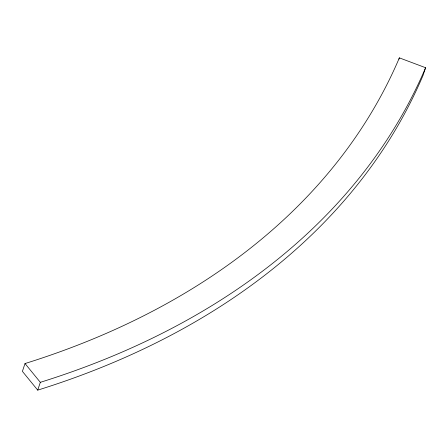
<?xml version="1.0" encoding="UTF-8"?>
<svg xmlns="http://www.w3.org/2000/svg" width="448" height="448" viewBox="0 0 448 448"><rect width="100%" height="100%" fill="white"/><g stroke="black" fill="none" stroke-linecap="round" stroke-linejoin="round"><path stroke-width="0.67" d="M25.015 363.546L22.4 371.364L37.71 390.135A989.447 668.461 18.5 0 0 422.985 75.533L425.6 67.721L399.37 57.865A961.402 649.516 18.5 0 1 25.015 363.546L40.326 382.323L37.71 390.135M398.933 59.17L399.37 57.865M425.6 67.721A989.447 668.461 18.5 0 1 40.326 382.323"/></g></svg>
